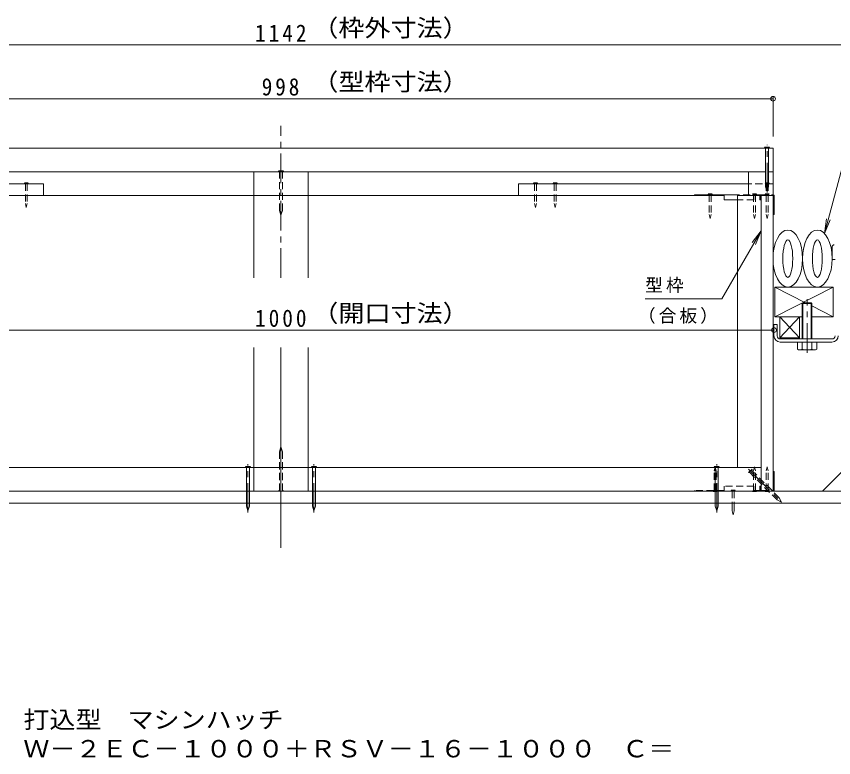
# Model space of a CAD drawing. Units: millimetres at full size, sheet at 1:6. Extents: x -2183 to 2239, y -1648 to 1656.
# Drawn here: x 406 to 1235, y -1648 to -896 of the extents above; entities that cross this region are included whole.
import ezdxf
from ezdxf.enums import TextEntityAlignment as Align

# ---------------------------------------------------------------- set-up
doc = ezdxf.new("R2010")
doc.units = ezdxf.units.MM
doc.header["$LTSCALE"] = 6
doc.header["$PDMODE"] = 32
doc.header["$PDSIZE"] = 4.8
doc.linetypes.add('CHAIN1', pattern=[8, 5, -1, 1, -1])
doc.linetypes.add('DASHED1', pattern=[1.8, 1.2, -0.6])
for name, color, linetype, lineweight in [('1-1_1-1ﾚｲﾔ', 2, 'Continuous', 9), ('1-3_1-3ﾚｲﾔ', 4, 'Continuous', 9), ('1-5_1-5ﾚｲﾔ', 7, 'Continuous', 9), ('1-6_1-6ﾚｲﾔ', 6, 'Continuous', 9), ('1-7', 5, 'Continuous', 5), ('1-8', 3, 'Continuous', 9), ('1-A', 3, 'Continuous', 9), ('1-B', 4, 'Continuous', 9), ('1-C', 4, 'Continuous', 9), ('1-D', 5, 'Continuous', 5), ('1-F', 7, 'Continuous', 9), ('F-5_F-5ﾚｲﾔ', 7, 'Continuous', 9)]:
    doc.layers.add(name, color=color, linetype=linetype, lineweight=lineweight)
doc.styles.add('ＭＳ ゴシック', font='')
doc.styles.get('ＭＳ ゴシック').set_extended_font_data('MS Gothic')

msp = doc.modelspace()

# ---------------------------------------------------------------- linework, layer by layer
at = {"layer": '1-1_1-1ﾚｲﾔ', "color": 6, "linetype": 'CHAIN1'}
for p, q in [((674.693, -1161.355), (674.693, -1007.021)), ((674.693, -1161.355), (674.693, -1007.021)), ((674.693, -1435.163), (674.693, -1231.918)), ((674.693, -1413.629), (674.693, -1231.918))]:
    msp.add_line(p, q, dxfattribs=at)
at = {"layer": '1-1_1-1ﾚｲﾔ'}
for p, q in [((1177.894, -1220.132), (1177.894, -1208.532)), ((1233.494, -1223.332), (1181.094, -1223.332)), ((1181.094, -1226.532), (1203.194, -1226.532)), ((1233.494, -1226.532), (1213.194, -1226.532)), ((1395.694, -1377.832), (-46.307, -1377.832)), ((-46.307, -1389.832), (1395.694, -1389.832))]:
    msp.add_line(p, q, dxfattribs=at)
msp.add_lwpolyline([(1174.694, -1220.132), (1174.694, -1208.532), (1177.894, -1208.532)], dxfattribs=at)
for centre, radius, start, end in [((1181.094, -1220.132), 6.4, 180, 270), ((1181.094, -1220.132), 3.2, 180, 270), ((1233.494, -1220.132), 3.2, 270, 0), ((1233.494, -1220.132), 6.4, 270, 0)]:
    msp.add_arc(centre, radius, start, end, dxfattribs=at)
at = {"layer": '1-3_1-3ﾚｲﾔ'}
for p in [(1233.694, -1129.832), (1236.694, -1142.832)]:
    msp.add_line(p, (1233.694, -1142.832), dxfattribs=at)
msp.add_arc((1235.694, -1129.832), 2, 90, 180, dxfattribs=at)
at = {"layer": '1-5_1-5ﾚｲﾔ'}
for p, q in [((1226.004, -1116.509), (1231.744, -1102.65)), ((1161.694, -1113.509), (1152.563, -1125.409)), ((1161.694, -1113.509), (1155.954, -1127.367))]:
    msp.add_line(p, q, dxfattribs=at)
for points in [[(1274.079, -937.091), (1226.004, -1116.509), (1227.962, -1101.637)], [(1161.694, -1113.509), (1121.778, -1182.646), (1044.036, -1182.646)]]:
    msp.add_lwpolyline(points, dxfattribs=at)
at = {"layer": '1-6_1-6ﾚｲﾔ'}
for p, q in [((1180.694, -1200.832), (1180.694, -1222.332)), ((1200.694, -1200.832), (1180.694, -1222.332)), ((1180.694, -1200.832), (1200.694, -1222.332)), ((1200.694, -1200.832), (1180.694, -1200.832)), ((1200.694, -1222.332), (1200.694, -1200.832)), ((1200.694, -1222.332), (1180.694, -1222.332)), ((1223.762, -1377.832), (1294.894, -1306.699))]:
    msp.add_line(p, q, dxfattribs=at)
for centre, major_axis, ratio in [((1188.694, -1141.832), (0, -29), 0.517241), ((1218.694, -1141.832), (0, -29), 0.517241), ((1188.694, -1141.832), (0, -19), 0.263158), ((1218.694, -1141.832), (0, -19), 0.263158)]:
    msp.add_ellipse(centre, major_axis=major_axis, ratio=ratio, dxfattribs=at)
at = {"layer": '1-7', "linetype": 'CHAIN1'}
msp.add_line((1208.194, -1237.409), (1208.194, -1182.999), dxfattribs=at)
at = {"layer": '1-7'}
for p, q in [((1204.006, -1186.532), (1203.194, -1187.344)), ((1213.194, -1187.344), (1203.194, -1187.344)), ((1203.194, -1223.332), (1203.194, -1187.344)), ((1212.382, -1186.532), (1204.006, -1186.532)), ((1204.006, -1223.332), (1204.006, -1186.532)), ((1212.382, -1186.532), (1213.194, -1187.344)), ((1212.382, -1223.332), (1212.382, -1186.532)), ((1213.194, -1187.344), (1213.194, -1192.032)), ((1213.194, -1187.344), (1213.194, -1223.332)), ((1217.994, -1226.532), (1198.394, -1226.532)), ((1198.394, -1233.637), (1198.394, -1226.532)), ((1203.194, -1226.532), (1203.194, -1233.637)), ((1213.194, -1226.532), (1213.194, -1233.637)), ((1217.994, -1233.637), (1217.994, -1226.532)), ((1215.594, -1234.532), (1200.794, -1234.532))]:
    msp.add_line(p, q, dxfattribs=at)
for centre, radius, start, end in [((1200.794, -1230.866), 3.666, 229.1022, 310.89809), ((1208.194, -1220.116), 14.416, 249.70546, 290.29454), ((1215.594, -1230.866), 3.666, 229.10191, 310.8978)]:
    msp.add_arc(centre, radius, start, end, dxfattribs=at)
at = {"layer": '1-8', "linetype": 'CHAIN1'}
for p, q in [((1167.693, -1074.666), (1167.693, -1026.307)), ((641.192, -1399.572), (641.192, -1350.307)), ((708.193, -1399.572), (708.193, -1350.307)), ((1116.693, -1399.572), (1116.693, -1350.307)), ((1148.994, -1355.603), (1183.005, -1389.614))]:
    msp.add_line(p, q, dxfattribs=at)
at = {"layer": '1-8'}
for p, q in [((1166.173, -1068.982), (1166.173, -1029.832)), ((1170.218, -1028.862), (1169.213, -1029.832)), ((1169.213, -1068.982), (1169.213, -1029.832)), ((1166.173, -1068.982), (1167.693, -1073.832)), ((1169.213, -1068.982), (1167.693, -1073.832)), ((638.667, -1352.862), (639.672, -1353.832)), ((639.672, -1392.982), (639.672, -1353.832)), ((642.712, -1392.982), (642.712, -1353.832)), ((705.668, -1352.862), (706.673, -1353.832)), ((706.673, -1392.982), (706.673, -1353.832)), ((709.713, -1392.982), (709.713, -1353.832)), ((1114.168, -1352.862), (1115.173, -1353.832)), ((1115.173, -1392.982), (1115.173, -1353.832)), ((1118.213, -1392.982), (1118.213, -1353.832)), ((639.672, -1392.982), (641.192, -1397.832)), ((642.712, -1392.982), (641.192, -1397.832)), ((706.673, -1392.982), (708.193, -1397.832)), ((709.713, -1392.982), (708.193, -1397.832)), ((1115.173, -1392.982), (1116.693, -1397.832)), ((1118.213, -1392.982), (1116.693, -1397.832))]:
    msp.add_line(p, q, dxfattribs=at)
at = {"layer": '1-8', "linetype": 'DASHED1'}
for p, q in [((672.168, -1052.862), (673.173, -1053.832)), ((673.173, -1092.982), (673.173, -1053.832)), ((676.213, -1092.982), (676.213, -1053.832)), ((673.173, -1092.982), (674.693, -1097.832)), ((676.213, -1092.982), (674.693, -1097.832)), ((673.173, -1337.711), (674.693, -1332.862)), ((676.213, -1337.711), (674.693, -1332.862)), ((673.173, -1337.711), (673.173, -1376.862)), ((676.213, -1337.711), (676.213, -1376.862)), ((1148.82, -1358.999), (1150.216, -1358.975)), ((1177.899, -1386.658), (1150.216, -1358.975)), ((1180.049, -1384.509), (1152.366, -1356.825)), ((677.217, -1377.832), (676.213, -1376.862)), ((1177.899, -1386.658), (1182.403, -1389.013)), ((1180.049, -1384.509), (1182.403, -1389.013))]:
    msp.add_line(p, q, dxfattribs=at)
at = {"layer": '1-8'}
for points in [[(1170.218, -1028.862), (1165.168, -1028.862), (1166.173, -1029.832)], [(638.667, -1352.862), (643.717, -1352.862), (642.712, -1353.832)], [(705.668, -1352.862), (710.718, -1352.862), (709.713, -1353.832)], [(1114.168, -1352.862), (1119.218, -1352.862), (1118.213, -1353.832)]]:
    msp.add_lwpolyline(points, dxfattribs=at)
at = {"layer": '1-8', "linetype": 'DASHED1'}
for points in [[(672.168, -1052.862), (677.217, -1052.862), (676.213, -1053.832)], [(1148.82, -1358.999), (1152.39, -1355.429), (1152.366, -1356.825)], [(677.217, -1377.832), (672.168, -1377.832), (673.173, -1376.862)]]:
    msp.add_lwpolyline(points, dxfattribs=at)
at = {"layer": '1-A'}
for p, q in [((1137.693, -1077.032), (1094.193, -1077.032)), ((1124.193, -1077.032), (1124.193, -1082.031)), ((1173.693, -1077.032), (1173.993, -1077.032)), ((1137.693, -1082.031), (1124.193, -1082.031)), ((1174.193, -1078.332), (1174.193, -1097.032)), ((1174.993, -1078.032), (1174.993, -1097.032)), ((1174.993, -1097.032), (1173.693, -1097.032)), ((1234.694, -1170.832), (1175.694, -1170.832)), ((1175.694, -1200.832), (1234.694, -1170.832)), ((1206.57, -1186.532), (1175.694, -1170.832)), ((1175.694, -1170.832), (1175.694, -1200.832)), ((1234.694, -1200.832), (1234.694, -1170.832)), ((1234.694, -1200.832), (1213.194, -1189.9)), ((1175.694, -1200.832), (1203.194, -1200.832)), ((1213.194, -1200.832), (1234.694, -1200.832)), ((1174.993, -1357.832), (1173.693, -1357.832)), ((1174.193, -1376.532), (1174.193, -1357.832)), ((1174.993, -1376.832), (1174.993, -1357.832)), ((1173.993, -1377.832), (1173.693, -1377.832))]:
    msp.add_line(p, q, dxfattribs=at)
at = {"layer": '1-A', "linetype": 'DASHED1'}
for p, q in [((1161.393, -1077.032), (1137.693, -1077.032)), ((1154.193, -1077.032), (1154.193, -1082.031)), ((1161.393, -1077.032), (1173.693, -1077.032)), ((1154.193, -1082.031), (1137.693, -1082.031)), ((1160.393, -1077.832), (1154.193, -1077.832)), ((1160.393, -1078.032), (1160.393, -1082.031)), ((1161.193, -1082.031), (1160.393, -1082.031)), ((1161.193, -1078.332), (1161.193, -1082.031)), ((1173.693, -1077.832), (1161.693, -1077.832)), ((1154.193, -1372.831), (1124.193, -1372.831)), ((1124.193, -1377.832), (1124.193, -1372.831)), ((1154.193, -1377.832), (1154.193, -1372.831)), ((1161.193, -1372.831), (1160.393, -1372.831)), ((1160.393, -1376.832), (1160.393, -1372.831)), ((1161.193, -1376.532), (1161.193, -1372.831)), ((1161.393, -1377.832), (1094.193, -1377.832)), ((1160.393, -1377.032), (1154.193, -1377.032)), ((1173.693, -1377.832), (1161.393, -1377.832)), ((1161.693, -1377.032), (1173.693, -1377.032))]:
    msp.add_line(p, q, dxfattribs=at)
at = {"layer": '1-A'}
msp.add_lwpolyline([(1124.193, -1077.832), (1094.193, -1077.832), (1094.193, -1077.032)], dxfattribs=at)
at = {"layer": '1-A', "linetype": 'DASHED1'}
msp.add_lwpolyline([(1124.193, -1377.032), (1094.193, -1377.032), (1094.193, -1377.832)], dxfattribs=at)
for centre, radius, start, end in [((1161.393, -1078.032), 1, 90, 180), ((1161.693, -1078.332), 0.5, 90, 180), ((1161.393, -1376.832), 1, 180, 270), ((1161.693, -1376.532), 0.5, 180, 270)]:
    msp.add_arc(centre, radius, start, end, dxfattribs=at)
at = {"layer": '1-A'}
for centre, radius, start, end in [((1173.993, -1078.032), 1, 0, 90), ((1173.693, -1078.332), 0.5, 0, 90), ((1173.693, -1376.532), 0.5, 270, 0), ((1173.993, -1376.832), 1, 270, 0)]:
    msp.add_arc(centre, radius, start, end, dxfattribs=at)
at = {"layer": '1-B', "color": 5, "lineweight": 5}
for p, q in [((175.692, -1029.832), (1173.693, -1029.832)), ((1173.693, -1029.832), (1173.693, -1053.832)), ((200.692, -1053.832), (1166.173, -1053.832)), ((1169.213, -1053.832), (1173.693, -1053.832)), ((647.193, -1353.832), (187.692, -1353.832)), ((647.193, -1353.832), (647.193, -1377.832)), ((702.193, -1377.832), (702.193, -1353.832)), ((1161.693, -1353.832), (702.193, -1353.832)), ((1161.693, -1353.832), (1161.693, -1377.832)), ((647.193, -1377.832), (187.692, -1377.832)), ((1161.693, -1377.832), (702.193, -1377.832))]:
    msp.add_line(p, q, dxfattribs=at)
at = {"layer": '1-B', "color": 3}
for p, q in [((647.193, -1053.832), (647.193, -1077.832)), ((647.193, -1053.832), (702.193, -1053.832)), ((702.193, -1053.832), (702.193, -1077.832)), ((702.193, -1077.832), (647.193, -1077.832)), ((647.193, -1353.832), (647.193, -1377.832)), ((647.193, -1353.832), (702.193, -1353.832)), ((702.193, -1353.832), (702.193, -1377.832)), ((702.193, -1377.832), (647.193, -1377.832))]:
    msp.add_line(p, q, dxfattribs=at)
at = {"layer": '1-B', "color": 6}
for p, q in [((200.692, -1065.832), (433.786, -1065.832)), ((433.786, -1065.832), (433.786, -1077.832))]:
    msp.add_line(p, q, dxfattribs=at)
at = {"layer": '1-B'}
for p, q in [((255.192, -1077.832), (1094.193, -1077.832)), ((1161.693, -1077.832), (1161.693, -1377.832)), ((1173.693, -1077.832), (1173.693, -1377.832))]:
    msp.add_line(p, q, dxfattribs=at)
at = {"layer": '1-B', "color": 6}
msp.add_lwpolyline([(1148.693, -1065.832), (915.599, -1065.832), (915.599, -1077.832)], dxfattribs=at)
at = {"layer": '1-B', "color": 6, "linetype": 'DASHED1'}
msp.add_lwpolyline([(1173.693, -1077.032), (1173.693, -1065.832), (1148.693, -1065.832)], dxfattribs=at)
at = {"layer": '1-C'}
for p, q in [((418.472, -1064.832), (414.473, -1064.832)), ((415.472, -1065.832), (414.473, -1064.832)), ((418.472, -1064.832), (417.472, -1065.832)), ((930.913, -1064.832), (934.913, -1064.832)), ((930.913, -1064.832), (931.913, -1065.832)), ((933.913, -1065.832), (934.913, -1064.832)), ((950.913, -1064.832), (954.913, -1064.832)), ((950.913, -1064.832), (951.913, -1065.832)), ((953.913, -1065.832), (954.913, -1064.832)), ((1132.393, -1389.832), (1132.393, -1397.832)), ((1134.393, -1389.832), (1134.393, -1397.832)), ((1132.393, -1397.832), (1133.393, -1401.832)), ((1134.393, -1397.832), (1133.393, -1401.832))]:
    msp.add_line(p, q, dxfattribs=at)
at = {"layer": '1-C', "linetype": 'DASHED1'}
for p, q in [((417.472, -1065.831), (417.472, -1085.831)), ((931.913, -1065.831), (931.913, -1085.831)), ((951.913, -1065.831), (951.913, -1085.831)), ((953.913, -1065.831), (953.913, -1085.831)), ((1165.693, -1064.832), (1166.693, -1065.832)), ((1165.693, -1064.832), (1169.693, -1064.832)), ((1166.693, -1065.832), (1166.693, -1076.032)), ((1168.693, -1065.832), (1169.693, -1064.832)), ((1168.693, -1065.832), (1168.693, -1076.032)), ((1107.993, -1076.032), (1111.994, -1076.032)), ((1107.993, -1076.032), (1108.993, -1077.032)), ((1108.993, -1077.032), (1108.993, -1097.032)), ((1110.993, -1077.032), (1111.994, -1076.032)), ((1152.993, -1076.032), (1156.993, -1076.032)), ((1152.993, -1076.032), (1153.993, -1077.032)), ((1153.993, -1077.032), (1153.993, -1097.032)), ((1155.993, -1077.032), (1156.993, -1076.032)), ((1155.993, -1077.032), (1155.993, -1097.032)), ((1165.693, -1076.032), (1169.693, -1076.032)), ((1165.693, -1076.032), (1166.693, -1077.032)), ((1166.693, -1077.032), (1166.693, -1097.032)), ((1168.693, -1077.032), (1169.693, -1076.032)), ((1168.693, -1077.032), (1168.693, -1097.032)), ((417.472, -1085.831), (416.472, -1089.831)), ((931.913, -1085.831), (932.913, -1089.831)), ((951.913, -1085.831), (952.913, -1089.831)), ((953.913, -1085.831), (952.913, -1089.831)), ((1108.993, -1097.032), (1109.993, -1101.032)), ((1153.993, -1097.032), (1154.993, -1101.032)), ((1155.993, -1097.032), (1154.993, -1101.032)), ((1166.693, -1097.032), (1167.693, -1101.032)), ((1168.693, -1097.032), (1167.693, -1101.032)), ((1115.993, -1357.032), (1114.993, -1353.032)), ((1115.993, -1377.032), (1115.993, -1357.032)), ((1155.993, -1357.032), (1154.993, -1353.032)), ((1155.993, -1377.032), (1155.993, -1357.032)), ((1168.693, -1357.032), (1167.693, -1353.032)), ((1168.693, -1377.032), (1168.693, -1357.032)), ((1112.993, -1378.032), (1113.993, -1377.032)), ((1112.993, -1378.032), (1116.993, -1378.032)), ((1115.993, -1377.032), (1116.993, -1378.032)), ((1131.393, -1376.831), (1135.393, -1376.831)), ((1131.393, -1376.831), (1132.393, -1377.832)), ((1132.393, -1377.832), (1132.393, -1389.832)), ((1134.393, -1377.832), (1135.393, -1376.831)), ((1134.393, -1377.832), (1134.393, -1389.832)), ((1152.993, -1378.032), (1153.993, -1377.032)), ((1152.993, -1378.032), (1156.993, -1378.032)), ((1155.993, -1377.032), (1156.993, -1378.032)), ((1165.693, -1378.032), (1166.693, -1377.032)), ((1165.693, -1378.032), (1169.693, -1378.032)), ((1168.693, -1377.032), (1169.693, -1378.032))]:
    msp.add_line(p, q, dxfattribs=at)
at = {"layer": '1-C', "color": 7}
for p, q in [((1180.694, -1222.332), (1200.694, -1222.332)), ((1180.694, -1223.332), (1180.694, -1222.332)), ((1200.694, -1223.332), (1180.694, -1223.332)), ((1180.897, -1223.332), (1181.897, -1222.332)), ((1183.725, -1223.332), (1184.725, -1222.332)), ((1186.554, -1223.332), (1187.554, -1222.332)), ((1189.382, -1223.332), (1190.382, -1222.332)), ((1192.21, -1223.332), (1193.21, -1222.332)), ((1195.039, -1223.332), (1196.039, -1222.332)), ((1197.867, -1223.332), (1198.867, -1222.332)), ((1200.694, -1222.332), (1200.694, -1223.332))]:
    msp.add_line(p, q, dxfattribs=at)
at = {"layer": '1-C', "linetype": 'DASHED1'}
for points in [[(415.472, -1065.831), (415.472, -1085.831), (416.472, -1089.831)], [(933.913, -1065.831), (933.913, -1085.831), (932.913, -1089.831)], [(1110.993, -1077.032), (1110.993, -1097.032), (1109.993, -1101.032)], [(1113.993, -1377.032), (1113.993, -1357.032), (1114.993, -1353.032)], [(1153.993, -1377.032), (1153.993, -1357.032), (1154.993, -1353.032)], [(1166.693, -1377.032), (1166.693, -1357.032), (1167.693, -1353.032)]]:
    msp.add_lwpolyline(points, dxfattribs=at)
at = {"layer": '1-D', "color": 7, "lineweight": 9}
for p, q in [((1148.693, -1053.832), (1148.693, -1077.832)), ((1148.693, -1053.832), (1166.173, -1053.832)), ((1173.693, -1053.832), (1169.213, -1053.832))]:
    msp.add_line(p, q, dxfattribs=at)
at = {"layer": '1-D', "color": 2, "lineweight": 9}
for p, q in [((647.193, -1077.832), (702.193, -1077.832)), ((647.193, -1077.832), (647.193, -1161.355)), ((702.193, -1077.832), (702.193, -1161.355)), ((1137.693, -1077.832), (1137.693, -1353.832)), ((1137.693, -1077.832), (1161.693, -1077.832)), ((1161.693, -1077.832), (1161.693, -1353.832)), ((647.193, -1231.918), (647.193, -1353.832)), ((702.193, -1231.918), (702.193, -1353.832)), ((647.193, -1353.832), (702.193, -1353.832)), ((1161.693, -1353.832), (1137.693, -1353.832))]:
    msp.add_line(p, q, dxfattribs=at)
at = {"layer": '1-D', "color": 7, "lineweight": 9}
msp.add_lwpolyline([(1173.693, -1053.832), (1173.693, -1077.832), (1148.693, -1077.832)], dxfattribs=at)
at = {"layer": '1-F'}
for p, q in [((103.693, -924.865), (1245.694, -924.865)), ((1173.693, -977.802), (1173.693, -1017.832)), ((175.692, -979.602), (1173.693, -979.602)), ((1174.694, -1214.332), (174.693, -1214.332))]:
    msp.add_line(p, q, dxfattribs=at)
for p in [(1173.693, -979.602), (1174.694, -1214.332)]:
    msp.add_point(p, dxfattribs=at)

# ---------------------------------------------------------------- texts
at = {"layer": '1-5_1-5ﾚｲﾔ', "char_height": 13.2, "attachment_point": 7, "style": 'ＭＳ ゴシック'}
for s, insert in [('\\T1.17;型枠', (1044.08, -1176.806)), ('\\T1.17;（合板）', (1036.656, -1208.021))]:
    msp.add_mtext(s, dxfattribs=dict(at, insert=insert))
at = {"layer": '1-F', "color": 2, "style": 'ＭＳ ゴシック', "width": 1.1}
for s, p in [('（枠外寸法）', (706.566, -921.865)), ('（型枠寸法）', (706.565, -976.602)), ('（開口寸法）', (706.566, -1211.332))]:
    msp.add_text(s, height=17.6, dxfattribs=at).set_placement(p, align=Align.BOTTOM_LEFT)
at = {"layer": '1-F', "color": 2, "char_height": 17.6, "attachment_point": 7, "style": 'ＭＳ ゴシック'}
for s, insert in [('\\T1.28;\\W0.9;1142', (648.443, -921.865)), ('\\T1.27;\\W0.9;998', (655.193, -976.602)), ('\\T1.28;\\W0.9;1000', (648.443, -1211.332))]:
    msp.add_mtext(s, dxfattribs=dict(at, insert=insert))
at = {"layer": 'F-5_F-5ﾚｲﾔ', "color": 2, "style": 'ＭＳ ゴシック', "width": 1.1}
for s, p in [('打込型\u3000マシンハッチ', (413.451, -1623.644)), ('Ｗ－２ＥＣ－１０００＋ＲＳＶ－１６－１０００\u3000Ｃ＝', (413.451, -1653.113))]:
    msp.add_text(s, height=17.6, dxfattribs=at).set_placement(p, align=Align.BOTTOM_LEFT)

doc.saveas('drawing.dxf')
